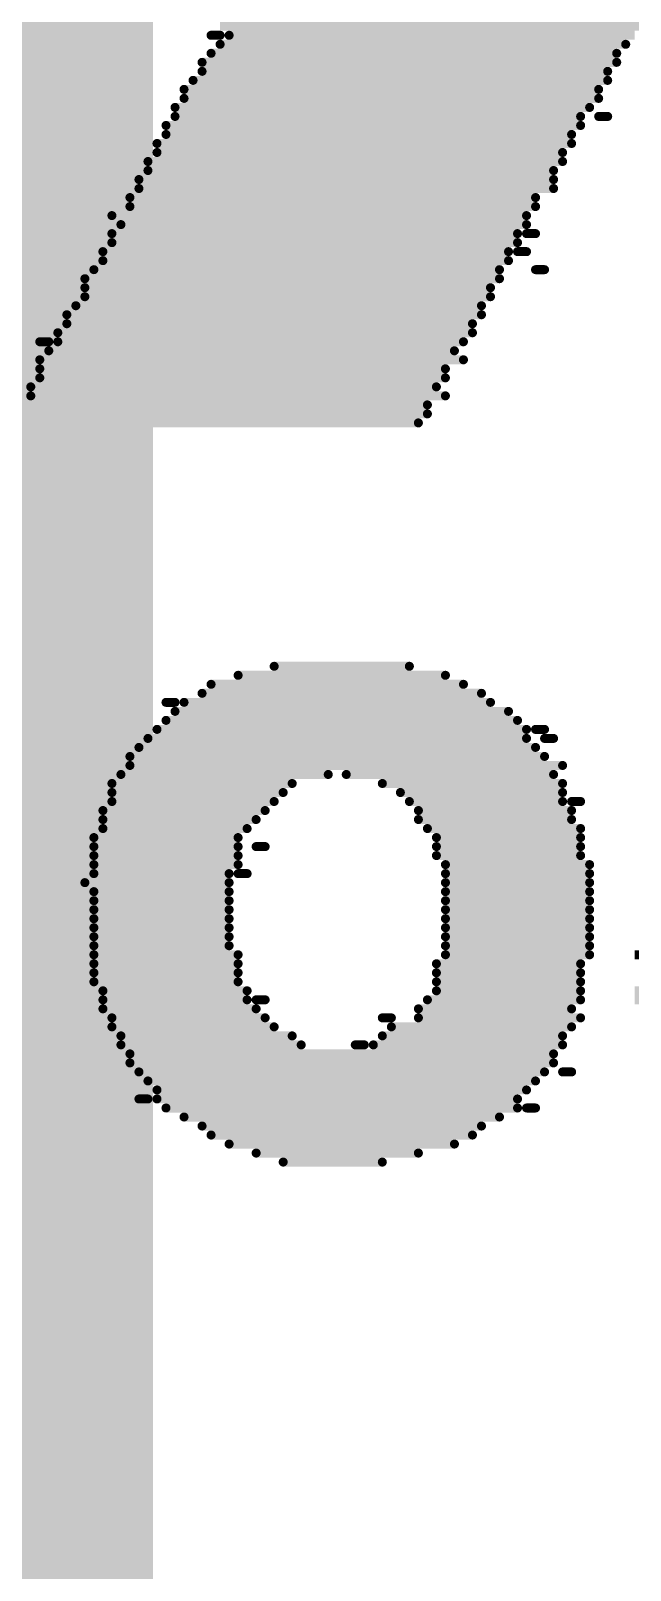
# Model space of a CAD drawing. Header units: inches. Extents: x -5 to 433, y -20 to 71.
# Drawn here: x 15.353 to 17.042, y 48.818 to 53.156 of the extents above; entities that cross this region are included whole.
import ezdxf

# ---------------------------------------------------------------- set-up
doc = ezdxf.new("R2010")
doc.units = ezdxf.units.IN
doc.layers.add('Bottom Overlay', color=54, linetype='Continuous')
doc.layers.add('Top Layer', color=1, linetype='Continuous')

msp = doc.modelspace()

# ---------------------------------------------------------------- hatches: boundary and pattern name
at = {"layer": 'Top Layer'}
msp.add_hatch(color=1, dxfattribs=at).paths.add_polyline_path([(10.3378, 7.1882), (15.6972, 7.1882), (15.6972, 56.9468), (10.3378, 56.9468)])

# ---------------------------------------------------------------- linework, layer by layer
at = {"layer": 'Bottom Overlay', "const_width": 0.0254}
for points in [[(15.8864, 53.1686), (17.0802, 53.1686)], [(15.861, 53.1432), (15.8864, 53.1432)], [(15.9118, 53.1432), (17.0548, 53.1432)], [(15.861, 53.0924), (17.004, 53.0924)], [(15.8864, 53.1178), (17.0294, 53.1178)], [(15.8356, 53.067), (17.004, 53.067)], [(15.8356, 53.0416), (16.9786, 53.0416)], [(15.8102, 53.0162), (16.9786, 53.0162)], [(15.7848, 52.9908), (16.9532, 52.9908)], [(15.7848, 52.9654), (16.9532, 52.9654)], [(15.7594, 52.94), (16.9278, 52.94)], [(15.7594, 52.9146), (16.9024, 52.9146)], [(16.9532, 52.9146), (16.9786, 52.9146)], [(15.734, 52.8892), (16.9024, 52.8892)], [(15.7086, 52.8384), (16.877, 52.8384)], [(15.734, 52.8638), (16.877, 52.8638)], [(15.6832, 52.7876), (16.8516, 52.7876)], [(15.7086, 52.813), (16.8516, 52.813)], [(15.6578, 52.7368), (16.8262, 52.7368)], [(15.6832, 52.7622), (16.8262, 52.7622)], [(15.6578, 52.7114), (16.8262, 52.7114)], [(15.6324, 52.686), (16.7754, 52.686)], [(15.6324, 52.6606), (16.7754, 52.6606)], [(15.5816, 52.6352), (16.75, 52.6352)], [(15.607, 52.6098), (16.75, 52.6098)], [(15.5816, 52.5844), (16.7246, 52.5844)], [(16.75, 52.5844), (16.7754, 52.5844)], [(15.5562, 52.5336), (16.6992, 52.5336)], [(15.5816, 52.559), (16.7246, 52.559)], [(16.7246, 52.5336), (16.75, 52.5336)], [(15.5308, 52.4828), (16.6738, 52.4828)], [(15.5562, 52.5082), (16.6992, 52.5082)], [(16.7754, 52.4828), (16.8008, 52.4828)], [(15.5054, 52.4574), (16.6738, 52.4574)], [(15.5054, 52.432), (16.6484, 52.432)], [(15.5054, 52.4066), (16.6484, 52.4066)], [(15.4546, 52.3558), (16.623, 52.3558)], [(15.48, 52.3812), (16.623, 52.3812)], [(15.4292, 52.305), (16.5976, 52.305)], [(15.4546, 52.3304), (16.5976, 52.3304)], [(15.3784, 52.2796), (15.4038, 52.2796)], [(15.4292, 52.2796), (16.5722, 52.2796)], [(15.3784, 52.2288), (16.5722, 52.2288)], [(15.4038, 52.2542), (16.5468, 52.2542)], [(15.3784, 52.2034), (16.5214, 52.2034)], [(15.3784, 52.178), (16.5214, 52.178)], [(15.353, 52.1526), (16.496, 52.1526)], [(15.353, 52.1272), (16.5214, 52.1272)], [(15.3276, 52.1018), (16.4706, 52.1018)], [(15.3276, 52.0764), (16.4706, 52.0764)], [(15.3276, 52.051), (16.4452, 52.051)], [(16.0388, 51.3652), (16.4198, 51.3652)], [(15.861, 51.3144), (16.5722, 51.3144)], [(15.9372, 51.3398), (16.5214, 51.3398)], [(15.734, 51.2636), (15.7594, 51.2636)], [(15.7848, 51.2636), (16.6484, 51.2636)], [(15.8356, 51.289), (16.623, 51.289)], [(15.7594, 51.2382), (16.6992, 51.2382)], [(15.7086, 51.1874), (16.75, 51.1874)], [(15.734, 51.2128), (16.7246, 51.2128)], [(16.7754, 51.1874), (16.8008, 51.1874)], [(15.6578, 51.1366), (16.7754, 51.1366)], [(15.6832, 51.162), (16.75, 51.162)], [(16.8008, 51.162), (16.8262, 51.162)], [(15.6324, 51.1112), (16.8008, 51.1112)], [(15.6324, 51.0858), (16.8516, 51.0858)], [(15.607, 51.0604), (16.1912, 51.0604)], [(16.242, 51.0604), (16.8262, 51.0604)], [(15.5816, 51.035), (16.0896, 51.035)], [(15.5816, 51.0096), (16.0642, 51.0096)], [(16.3436, 51.035), (16.8516, 51.035)], [(16.3944, 51.0096), (16.8516, 51.0096)], [(15.5562, 50.9588), (16.0134, 50.9588)], [(15.5816, 50.9842), (16.0388, 50.9842)], [(16.4198, 50.9842), (16.8516, 50.9842)], [(16.4452, 50.9588), (16.877, 50.9588)], [(16.877, 50.9842), (16.9024, 50.9842)], [(15.5562, 50.9334), (15.988, 50.9334)], [(16.4452, 50.9334), (16.877, 50.9334)], [(15.5308, 50.8826), (15.9372, 50.8826)], [(15.5562, 50.908), (15.9626, 50.908)], [(16.4706, 50.908), (16.9024, 50.908)], [(16.496, 50.8826), (16.9024, 50.8826)], [(15.5308, 50.8572), (15.9372, 50.8572)], [(15.5308, 50.8318), (15.9372, 50.8318)], [(15.988, 50.8572), (16.0134, 50.8572)], [(16.496, 50.8572), (16.9024, 50.8572)], [(16.496, 50.8318), (16.9024, 50.8318)], [(15.5308, 50.8064), (15.9372, 50.8064)], [(16.5214, 50.8064), (16.9278, 50.8064)], [(15.5054, 50.7556), (15.9118, 50.7556)], [(15.5308, 50.781), (15.9118, 50.781)], [(15.9372, 50.781), (15.9626, 50.781)], [(16.5214, 50.781), (16.9278, 50.781)], [(16.5214, 50.7556), (16.9278, 50.7556)], [(15.5308, 50.7302), (15.9118, 50.7302)], [(15.5308, 50.7048), (15.9118, 50.7048)], [(16.5214, 50.7302), (16.9278, 50.7302)], [(16.5214, 50.7048), (16.9278, 50.7048)], [(15.5308, 50.6794), (15.9118, 50.6794)], [(15.5308, 50.654), (15.9118, 50.654)], [(16.5214, 50.6794), (16.9278, 50.6794)], [(16.5214, 50.654), (16.9278, 50.654)], [(15.5308, 50.6286), (15.9118, 50.6286)], [(16.5214, 50.6286), (16.9278, 50.6286)], [(15.5308, 50.6032), (15.9118, 50.6032)], [(15.5308, 50.5778), (15.9118, 50.5778)], [(16.5214, 50.6032), (16.9278, 50.6032)], [(16.5214, 50.5778), (16.9278, 50.5778)], [(15.5308, 50.5524), (15.9372, 50.5524)], [(15.5308, 50.527), (15.9372, 50.527)], [(16.496, 50.527), (16.9024, 50.527)], [(16.5214, 50.5524), (16.9278, 50.5524)], [(17.0548, 50.5524), (17.0802, 50.5524)], [(15.5308, 50.5016), (15.9372, 50.5016)], [(16.496, 50.5016), (16.9024, 50.5016)], [(15.5308, 50.4762), (15.9372, 50.4762)], [(15.5562, 50.4508), (15.9626, 50.4508)], [(16.496, 50.4762), (16.9024, 50.4762)], [(16.496, 50.4508), (16.9024, 50.4508)], [(17.0548, 50.4508), (17.4612, 50.4508)], [(15.5562, 50.4254), (15.9626, 50.4254)], [(15.5562, 50.4), (15.988, 50.4)], [(15.988, 50.4254), (16.0134, 50.4254)], [(16.4452, 50.4), (16.877, 50.4)], [(16.4706, 50.4254), (16.9024, 50.4254)], [(17.0548, 50.4254), (17.4866, 50.4254)], [(15.5816, 50.3746), (16.0134, 50.3746)], [(15.5816, 50.3492), (16.0388, 50.3492)], [(16.3436, 50.3746), (16.369, 50.3746)], [(16.369, 50.3492), (16.877, 50.3492)], [(16.4452, 50.3746), (16.9024, 50.3746)], [(15.607, 50.3238), (16.0896, 50.3238)], [(16.3436, 50.3238), (16.8516, 50.3238)], [(15.607, 50.2984), (16.115, 50.2984)], [(15.6324, 50.273), (16.8262, 50.273)], [(16.2674, 50.2984), (16.2928, 50.2984)], [(16.3182, 50.2984), (16.8516, 50.2984)], [(15.6324, 50.2476), (16.8262, 50.2476)], [(15.6578, 50.2222), (16.8008, 50.2222)], [(16.8516, 50.2222), (16.877, 50.2222)], [(15.6832, 50.1968), (16.7754, 50.1968)], [(15.6578, 50.146), (15.6832, 50.146)], [(15.7086, 50.1714), (16.75, 50.1714)], [(15.7086, 50.146), (16.7246, 50.146)], [(15.734, 50.1206), (16.7246, 50.1206)], [(15.7848, 50.0952), (16.6738, 50.0952)], [(16.75, 50.1206), (16.7754, 50.1206)], [(15.8356, 50.0698), (16.623, 50.0698)], [(15.861, 50.0444), (16.5976, 50.0444)], [(15.9118, 50.019), (16.5468, 50.019)], [(15.988, 49.9936), (16.4452, 49.9936)], [(16.0642, 49.9682), (16.3436, 49.9682)]]:
    msp.add_lwpolyline(points, dxfattribs=at)
at = {"layer": 'Bottom Overlay', "const_width": 0.0127}
for points in [[(15.8547, 53.1432, 1), (15.8674, 53.1432, 1)], [(15.8801, 53.1432, 1), (15.8928, 53.1432, 1)], [(15.9055, 53.1432, 1), (15.9182, 53.1432, 1)], [(15.8547, 53.0924, 1), (15.8674, 53.0924, 1)], [(15.8801, 53.1178, 1), (15.8928, 53.1178, 1)], [(16.9977, 53.0924, 1), (17.0104, 53.0924, 1)], [(17.0231, 53.1178, 1), (17.0358, 53.1178, 1)], [(15.8293, 53.067, 1), (15.842, 53.067, 1)], [(15.8293, 53.0416, 1), (15.842, 53.0416, 1)], [(16.9723, 53.0416, 1), (16.985, 53.0416, 1)], [(16.9977, 53.067, 1), (17.0104, 53.067, 1)], [(15.8039, 53.0162, 1), (15.8166, 53.0162, 1)], [(16.9723, 53.0162, 1), (16.985, 53.0162, 1)], [(15.7785, 52.9908, 1), (15.7912, 52.9908, 1)], [(15.7785, 52.9654, 1), (15.7912, 52.9654, 1)], [(16.9469, 52.9908, 1), (16.9596, 52.9908, 1)], [(16.9469, 52.9654, 1), (16.9596, 52.9654, 1)], [(15.7531, 52.94, 1), (15.7658, 52.94, 1)], [(15.7531, 52.9146, 1), (15.7658, 52.9146, 1)], [(16.8961, 52.9146, 1), (16.9088, 52.9146, 1)], [(16.9215, 52.94, 1), (16.9342, 52.94, 1)], [(16.9469, 52.9146, 1), (16.9596, 52.9146, 1)], [(16.9723, 52.9146, 1), (16.985, 52.9146, 1)], [(15.7277, 52.8892, 1), (15.7404, 52.8892, 1)], [(16.8961, 52.8892, 1), (16.9088, 52.8892, 1)], [(15.7023, 52.8384, 1), (15.715, 52.8384, 1)], [(15.7277, 52.8638, 1), (15.7404, 52.8638, 1)], [(16.8707, 52.8638, 1), (16.8834, 52.8638, 1)], [(16.8707, 52.8384, 1), (16.8834, 52.8384, 1)], [(15.6769, 52.7876, 1), (15.6896, 52.7876, 1)], [(15.7023, 52.813, 1), (15.715, 52.813, 1)], [(16.8453, 52.813, 1), (16.858, 52.813, 1)], [(16.8453, 52.7876, 1), (16.858, 52.7876, 1)], [(15.6515, 52.7368, 1), (15.6642, 52.7368, 1)], [(15.6769, 52.7622, 1), (15.6896, 52.7622, 1)], [(16.8199, 52.7622, 1), (16.8326, 52.7622, 1)], [(16.8199, 52.7368, 1), (16.8326, 52.7368, 1)], [(15.6515, 52.7114, 1), (15.6642, 52.7114, 1)], [(16.8199, 52.7114, 1), (16.8326, 52.7114, 1)], [(15.6261, 52.686, 1), (15.6388, 52.686, 1)], [(15.6261, 52.6606, 1), (15.6388, 52.6606, 1)], [(16.7691, 52.686, 1), (16.7818, 52.686, 1)], [(16.7691, 52.6606, 1), (16.7818, 52.6606, 1)], [(15.5753, 52.6352, 1), (15.588, 52.6352, 1)], [(15.6007, 52.6098, 1), (15.6134, 52.6098, 1)], [(16.7437, 52.6352, 1), (16.7564, 52.6352, 1)], [(16.7437, 52.6098, 1), (16.7564, 52.6098, 1)], [(15.5753, 52.5844, 1), (15.588, 52.5844, 1)], [(16.7183, 52.5844, 1), (16.731, 52.5844, 1)], [(16.7437, 52.5844, 1), (16.7564, 52.5844, 1)], [(16.7691, 52.5844, 1), (16.7818, 52.5844, 1)], [(15.5499, 52.5336, 1), (15.5626, 52.5336, 1)], [(15.5753, 52.559, 1), (15.588, 52.559, 1)], [(16.6929, 52.5336, 1), (16.7056, 52.5336, 1)], [(16.7183, 52.559, 1), (16.731, 52.559, 1)], [(16.7183, 52.5336, 1), (16.731, 52.5336, 1)], [(16.7437, 52.5336, 1), (16.7564, 52.5336, 1)], [(15.5245, 52.4828, 1), (15.5372, 52.4828, 1)], [(15.5499, 52.5082, 1), (15.5626, 52.5082, 1)], [(16.6675, 52.4828, 1), (16.6802, 52.4828, 1)], [(16.6929, 52.5082, 1), (16.7056, 52.5082, 1)], [(16.7691, 52.4828, 1), (16.7818, 52.4828, 1)], [(16.7945, 52.4828, 1), (16.8072, 52.4828, 1)], [(15.4991, 52.4574, 1), (15.5118, 52.4574, 1)], [(15.4991, 52.432, 1), (15.5118, 52.432, 1)], [(16.6421, 52.432, 1), (16.6548, 52.432, 1)], [(16.6675, 52.4574, 1), (16.6802, 52.4574, 1)], [(15.4991, 52.4066, 1), (15.5118, 52.4066, 1)], [(16.6421, 52.4066, 1), (16.6548, 52.4066, 1)], [(15.4483, 52.3558, 1), (15.461, 52.3558, 1)], [(15.4737, 52.3812, 1), (15.4864, 52.3812, 1)], [(16.6167, 52.3812, 1), (16.6294, 52.3812, 1)], [(16.6167, 52.3558, 1), (16.6294, 52.3558, 1)], [(15.4229, 52.305, 1), (15.4356, 52.305, 1)], [(15.4483, 52.3304, 1), (15.461, 52.3304, 1)], [(16.5913, 52.3304, 1), (16.604, 52.3304, 1)], [(16.5913, 52.305, 1), (16.604, 52.305, 1)], [(15.3721, 52.2796, 1), (15.3848, 52.2796, 1)], [(15.3975, 52.2796, 1), (15.4102, 52.2796, 1)], [(15.4229, 52.2796, 1), (15.4356, 52.2796, 1)], [(16.5659, 52.2796, 1), (16.5786, 52.2796, 1)], [(15.3721, 52.2288, 1), (15.3848, 52.2288, 1)], [(15.3975, 52.2542, 1), (15.4102, 52.2542, 1)], [(16.5405, 52.2542, 1), (16.5532, 52.2542, 1)], [(16.5659, 52.2288, 1), (16.5786, 52.2288, 1)], [(15.3721, 52.2034, 1), (15.3848, 52.2034, 1)], [(15.3721, 52.178, 1), (15.3848, 52.178, 1)], [(16.5151, 52.2034, 1), (16.5278, 52.2034, 1)], [(16.5151, 52.178, 1), (16.5278, 52.178, 1)], [(15.3467, 52.1526, 1), (15.3594, 52.1526, 1)], [(15.3467, 52.1272, 1), (15.3594, 52.1272, 1)], [(16.4897, 52.1526, 1), (16.5024, 52.1526, 1)], [(16.5151, 52.1272, 1), (16.5278, 52.1272, 1)], [(16.4643, 52.1018, 1), (16.477, 52.1018, 1)], [(16.4389, 52.051, 1), (16.4516, 52.051, 1)], [(16.4643, 52.0764, 1), (16.477, 52.0764, 1)], [(16.0325, 51.3652, 1), (16.0452, 51.3652, 1)], [(16.4135, 51.3652, 1), (16.4262, 51.3652, 1)], [(15.8547, 51.3144, 1), (15.8674, 51.3144, 1)], [(15.9309, 51.3398, 1), (15.9436, 51.3398, 1)], [(16.5151, 51.3398, 1), (16.5278, 51.3398, 1)], [(16.5659, 51.3144, 1), (16.5786, 51.3144, 1)], [(15.7277, 51.2636, 1), (15.7404, 51.2636, 1)], [(15.7531, 51.2636, 1), (15.7658, 51.2636, 1)], [(15.7785, 51.2636, 1), (15.7912, 51.2636, 1)], [(15.8293, 51.289, 1), (15.842, 51.289, 1)], [(16.6167, 51.289, 1), (16.6294, 51.289, 1)], [(16.6421, 51.2636, 1), (16.6548, 51.2636, 1)], [(15.7531, 51.2382, 1), (15.7658, 51.2382, 1)], [(16.6929, 51.2382, 1), (16.7056, 51.2382, 1)], [(15.7023, 51.1874, 1), (15.715, 51.1874, 1)], [(15.7277, 51.2128, 1), (15.7404, 51.2128, 1)], [(16.7183, 51.2128, 1), (16.731, 51.2128, 1)], [(16.7437, 51.1874, 1), (16.7564, 51.1874, 1)], [(16.7691, 51.1874, 1), (16.7818, 51.1874, 1)], [(16.7945, 51.1874, 1), (16.8072, 51.1874, 1)], [(15.6515, 51.1366, 1), (15.6642, 51.1366, 1)], [(15.6769, 51.162, 1), (15.6896, 51.162, 1)], [(16.7437, 51.162, 1), (16.7564, 51.162, 1)], [(16.7691, 51.1366, 1), (16.7818, 51.1366, 1)], [(16.7945, 51.162, 1), (16.8072, 51.162, 1)], [(16.8199, 51.162, 1), (16.8326, 51.162, 1)], [(15.6261, 51.1112, 1), (15.6388, 51.1112, 1)], [(15.6261, 51.0858, 1), (15.6388, 51.0858, 1)], [(16.7945, 51.1112, 1), (16.8072, 51.1112, 1)], [(16.8453, 51.0858, 1), (16.858, 51.0858, 1)], [(15.6007, 51.0604, 1), (15.6134, 51.0604, 1)], [(16.1849, 51.0604, 1), (16.1976, 51.0604, 1)], [(16.2357, 51.0604, 1), (16.2484, 51.0604, 1)], [(16.8199, 51.0604, 1), (16.8326, 51.0604, 1)], [(15.5753, 51.035, 1), (15.588, 51.035, 1)], [(15.5753, 51.0096, 1), (15.588, 51.0096, 1)], [(16.0579, 51.0096, 1), (16.0706, 51.0096, 1)], [(16.0833, 51.035, 1), (16.096, 51.035, 1)], [(16.3373, 51.035, 1), (16.35, 51.035, 1)], [(16.3881, 51.0096, 1), (16.4008, 51.0096, 1)], [(16.8453, 51.035, 1), (16.858, 51.035, 1)], [(16.8453, 51.0096, 1), (16.858, 51.0096, 1)], [(15.5499, 50.9588, 1), (15.5626, 50.9588, 1)], [(15.5753, 50.9842, 1), (15.588, 50.9842, 1)], [(16.0071, 50.9588, 1), (16.0198, 50.9588, 1)], [(16.0325, 50.9842, 1), (16.0452, 50.9842, 1)], [(16.4135, 50.9842, 1), (16.4262, 50.9842, 1)], [(16.4389, 50.9588, 1), (16.4516, 50.9588, 1)], [(16.8453, 50.9842, 1), (16.858, 50.9842, 1)], [(16.8707, 50.9842, 1), (16.8834, 50.9842, 1)], [(16.8707, 50.9588, 1), (16.8834, 50.9588, 1)], [(16.8961, 50.9842, 1), (16.9088, 50.9842, 1)], [(15.5499, 50.9334, 1), (15.5626, 50.9334, 1)], [(15.9817, 50.9334, 1), (15.9944, 50.9334, 1)], [(16.4389, 50.9334, 1), (16.4516, 50.9334, 1)], [(16.8707, 50.9334, 1), (16.8834, 50.9334, 1)], [(15.5245, 50.8826, 1), (15.5372, 50.8826, 1)], [(15.5499, 50.908, 1), (15.5626, 50.908, 1)], [(15.9309, 50.8826, 1), (15.9436, 50.8826, 1)], [(15.9563, 50.908, 1), (15.969, 50.908, 1)], [(16.4643, 50.908, 1), (16.477, 50.908, 1)], [(16.4897, 50.8826, 1), (16.5024, 50.8826, 1)], [(16.8961, 50.908, 1), (16.9088, 50.908, 1)], [(16.8961, 50.8826, 1), (16.9088, 50.8826, 1)], [(15.5245, 50.8572, 1), (15.5372, 50.8572, 1)], [(15.5245, 50.8318, 1), (15.5372, 50.8318, 1)], [(15.9309, 50.8572, 1), (15.9436, 50.8572, 1)], [(15.9309, 50.8318, 1), (15.9436, 50.8318, 1)], [(15.9817, 50.8572, 1), (15.9944, 50.8572, 1)], [(16.0071, 50.8572, 1), (16.0198, 50.8572, 1)], [(16.4897, 50.8572, 1), (16.5024, 50.8572, 1)], [(16.4897, 50.8318, 1), (16.5024, 50.8318, 1)], [(16.8961, 50.8572, 1), (16.9088, 50.8572, 1)], [(16.8961, 50.8318, 1), (16.9088, 50.8318, 1)], [(15.5245, 50.8064, 1), (15.5372, 50.8064, 1)], [(15.9309, 50.8064, 1), (15.9436, 50.8064, 1)], [(16.5151, 50.8064, 1), (16.5278, 50.8064, 1)], [(16.9215, 50.8064, 1), (16.9342, 50.8064, 1)], [(15.4991, 50.7556, 1), (15.5118, 50.7556, 1)], [(15.5245, 50.781, 1), (15.5372, 50.781, 1)], [(15.9055, 50.781, 1), (15.9182, 50.781, 1)], [(15.9055, 50.7556, 1), (15.9182, 50.7556, 1)], [(15.9309, 50.781, 1), (15.9436, 50.781, 1)], [(15.9563, 50.781, 1), (15.969, 50.781, 1)], [(16.5151, 50.781, 1), (16.5278, 50.781, 1)], [(16.5151, 50.7556, 1), (16.5278, 50.7556, 1)], [(16.9215, 50.781, 1), (16.9342, 50.781, 1)], [(16.9215, 50.7556, 1), (16.9342, 50.7556, 1)], [(15.5245, 50.7302, 1), (15.5372, 50.7302, 1)], [(15.5245, 50.7048, 1), (15.5372, 50.7048, 1)], [(15.9055, 50.7302, 1), (15.9182, 50.7302, 1)], [(15.9055, 50.7048, 1), (15.9182, 50.7048, 1)], [(16.5151, 50.7302, 1), (16.5278, 50.7302, 1)], [(16.5151, 50.7048, 1), (16.5278, 50.7048, 1)], [(16.9215, 50.7302, 1), (16.9342, 50.7302, 1)], [(16.9215, 50.7048, 1), (16.9342, 50.7048, 1)], [(15.5245, 50.6794, 1), (15.5372, 50.6794, 1)], [(15.5245, 50.654, 1), (15.5372, 50.654, 1)], [(15.9055, 50.6794, 1), (15.9182, 50.6794, 1)], [(15.9055, 50.654, 1), (15.9182, 50.654, 1)], [(16.5151, 50.6794, 1), (16.5278, 50.6794, 1)], [(16.5151, 50.654, 1), (16.5278, 50.654, 1)], [(16.9215, 50.6794, 1), (16.9342, 50.6794, 1)], [(16.9215, 50.654, 1), (16.9342, 50.654, 1)], [(15.5245, 50.6286, 1), (15.5372, 50.6286, 1)], [(15.9055, 50.6286, 1), (15.9182, 50.6286, 1)], [(16.5151, 50.6286, 1), (16.5278, 50.6286, 1)], [(16.9215, 50.6286, 1), (16.9342, 50.6286, 1)], [(15.5245, 50.6032, 1), (15.5372, 50.6032, 1)], [(15.5245, 50.5778, 1), (15.5372, 50.5778, 1)], [(15.9055, 50.6032, 1), (15.9182, 50.6032, 1)], [(15.9055, 50.5778, 1), (15.9182, 50.5778, 1)], [(16.5151, 50.6032, 1), (16.5278, 50.6032, 1)], [(16.5151, 50.5778, 1), (16.5278, 50.5778, 1)], [(16.9215, 50.6032, 1), (16.9342, 50.6032, 1)], [(16.9215, 50.5778, 1), (16.9342, 50.5778, 1)], [(15.5245, 50.5524, 1), (15.5372, 50.5524, 1)], [(15.5245, 50.527, 1), (15.5372, 50.527, 1)], [(15.9309, 50.5524, 1), (15.9436, 50.5524, 1)], [(15.9309, 50.527, 1), (15.9436, 50.527, 1)], [(16.4897, 50.527, 1), (16.5024, 50.527, 1)], [(16.5151, 50.5524, 1), (16.5278, 50.5524, 1)], [(16.8961, 50.527, 1), (16.9088, 50.527, 1)], [(16.9215, 50.5524, 1), (16.9342, 50.5524, 1)], [(15.5245, 50.5016, 1), (15.5372, 50.5016, 1)], [(15.9309, 50.5016, 1), (15.9436, 50.5016, 1)], [(16.4897, 50.5016, 1), (16.5024, 50.5016, 1)], [(16.8961, 50.5016, 1), (16.9088, 50.5016, 1)], [(15.5245, 50.4762, 1), (15.5372, 50.4762, 1)], [(15.5499, 50.4508, 1), (15.5626, 50.4508, 1)], [(15.9309, 50.4762, 1), (15.9436, 50.4762, 1)], [(15.9563, 50.4508, 1), (15.969, 50.4508, 1)], [(16.4897, 50.4762, 1), (16.5024, 50.4762, 1)], [(16.4897, 50.4508, 1), (16.5024, 50.4508, 1)], [(16.8961, 50.4762, 1), (16.9088, 50.4762, 1)], [(16.8961, 50.4508, 1), (16.9088, 50.4508, 1)], [(15.5499, 50.4254, 1), (15.5626, 50.4254, 1)], [(15.5499, 50.4, 1), (15.5626, 50.4, 1)], [(15.9563, 50.4254, 1), (15.969, 50.4254, 1)], [(15.9817, 50.4254, 1), (15.9944, 50.4254, 1)], [(15.9817, 50.4, 1), (15.9944, 50.4, 1)], [(16.0071, 50.4254, 1), (16.0198, 50.4254, 1)], [(16.4389, 50.4, 1), (16.4516, 50.4, 1)], [(16.4643, 50.4254, 1), (16.477, 50.4254, 1)], [(16.8707, 50.4, 1), (16.8834, 50.4, 1)], [(16.8961, 50.4254, 1), (16.9088, 50.4254, 1)], [(15.5753, 50.3746, 1), (15.588, 50.3746, 1)], [(15.5753, 50.3492, 1), (15.588, 50.3492, 1)], [(16.0071, 50.3746, 1), (16.0198, 50.3746, 1)], [(16.0325, 50.3492, 1), (16.0452, 50.3492, 1)], [(16.3373, 50.3746, 1), (16.35, 50.3746, 1)], [(16.3627, 50.3746, 1), (16.3754, 50.3746, 1)], [(16.3627, 50.3492, 1), (16.3754, 50.3492, 1)], [(16.4389, 50.3746, 1), (16.4516, 50.3746, 1)], [(16.8707, 50.3492, 1), (16.8834, 50.3492, 1)], [(16.8961, 50.3746, 1), (16.9088, 50.3746, 1)], [(15.6007, 50.3238, 1), (15.6134, 50.3238, 1)], [(16.0833, 50.3238, 1), (16.096, 50.3238, 1)], [(16.3373, 50.3238, 1), (16.35, 50.3238, 1)], [(16.8453, 50.3238, 1), (16.858, 50.3238, 1)], [(15.6007, 50.2984, 1), (15.6134, 50.2984, 1)], [(15.6261, 50.273, 1), (15.6388, 50.273, 1)], [(16.1087, 50.2984, 1), (16.1214, 50.2984, 1)], [(16.2611, 50.2984, 1), (16.2738, 50.2984, 1)], [(16.2865, 50.2984, 1), (16.2992, 50.2984, 1)], [(16.3119, 50.2984, 1), (16.3246, 50.2984, 1)], [(16.8199, 50.273, 1), (16.8326, 50.273, 1)], [(16.8453, 50.2984, 1), (16.858, 50.2984, 1)], [(15.6261, 50.2476, 1), (15.6388, 50.2476, 1)], [(15.6515, 50.2222, 1), (15.6642, 50.2222, 1)], [(16.7945, 50.2222, 1), (16.8072, 50.2222, 1)], [(16.8199, 50.2476, 1), (16.8326, 50.2476, 1)], [(16.8453, 50.2222, 1), (16.858, 50.2222, 1)], [(16.8707, 50.2222, 1), (16.8834, 50.2222, 1)], [(15.6769, 50.1968, 1), (15.6896, 50.1968, 1)], [(16.7691, 50.1968, 1), (16.7818, 50.1968, 1)], [(15.6515, 50.146, 1), (15.6642, 50.146, 1)], [(15.6769, 50.146, 1), (15.6896, 50.146, 1)], [(15.7023, 50.1714, 1), (15.715, 50.1714, 1)], [(15.7023, 50.146, 1), (15.715, 50.146, 1)], [(16.7183, 50.146, 1), (16.731, 50.146, 1)], [(16.7437, 50.1714, 1), (16.7564, 50.1714, 1)], [(15.7277, 50.1206, 1), (15.7404, 50.1206, 1)], [(15.7785, 50.0952, 1), (15.7912, 50.0952, 1)], [(16.6675, 50.0952, 1), (16.6802, 50.0952, 1)], [(16.7183, 50.1206, 1), (16.731, 50.1206, 1)], [(16.7437, 50.1206, 1), (16.7564, 50.1206, 1)], [(16.7691, 50.1206, 1), (16.7818, 50.1206, 1)], [(15.8293, 50.0698, 1), (15.842, 50.0698, 1)], [(16.6167, 50.0698, 1), (16.6294, 50.0698, 1)], [(15.8547, 50.0444, 1), (15.8674, 50.0444, 1)], [(15.9055, 50.019, 1), (15.9182, 50.019, 1)], [(16.5405, 50.019, 1), (16.5532, 50.019, 1)], [(16.5913, 50.0444, 1), (16.604, 50.0444, 1)], [(15.9817, 49.9936, 1), (15.9944, 49.9936, 1)], [(16.0579, 49.9682, 1), (16.0706, 49.9682, 1)], [(16.3373, 49.9682, 1), (16.35, 49.9682, 1)], [(16.4389, 49.9936, 1), (16.4516, 49.9936, 1)]]:
    msp.add_lwpolyline(points, format="xyb", close=True, dxfattribs=at)

doc.saveas('drawing.dxf')
